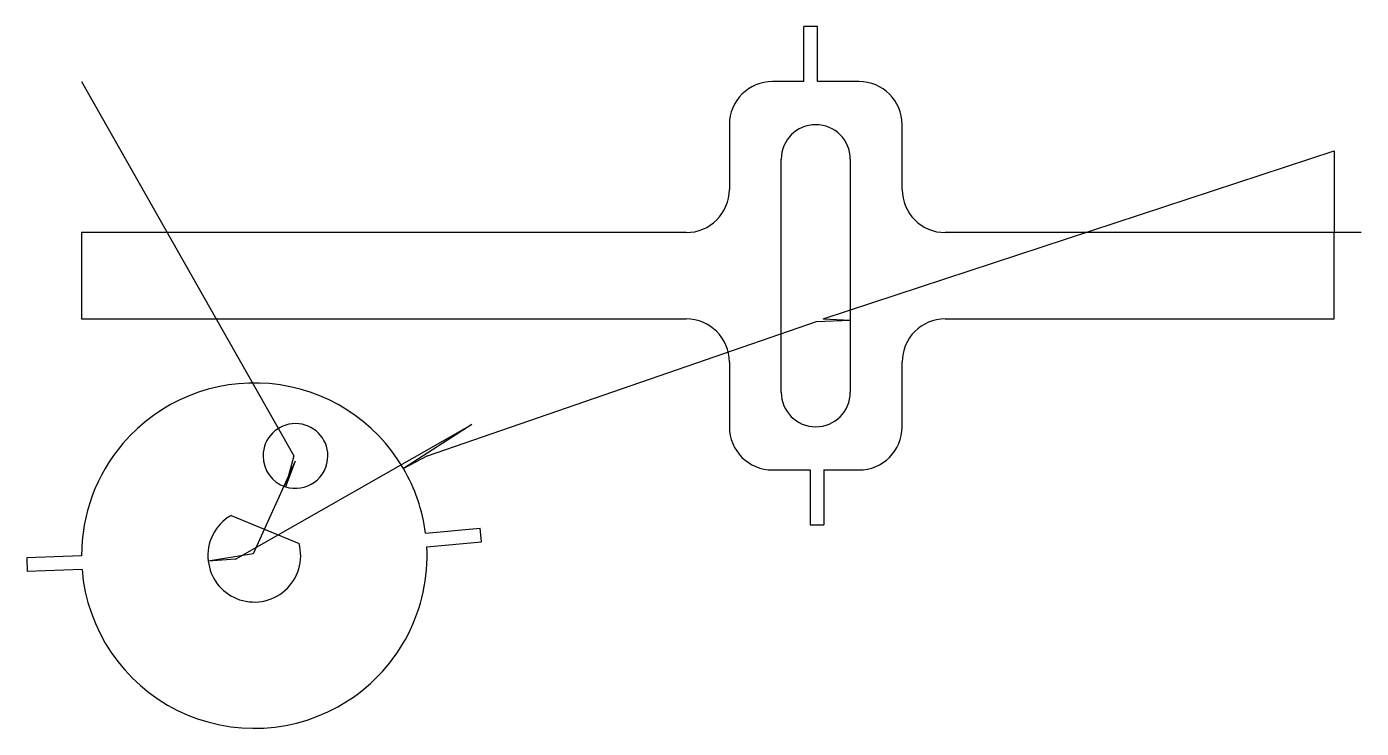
# Model space of a CAD drawing. Extents: x 0.9 to 3.33, y 0.53 to 1.81.
import ezdxf

# ---------------------------------------------------------------- set-up
doc = ezdxf.new("R2010")
doc.units = 0
doc.layers.get('0').update_dxf_attribs({"linetype": 'CONTINUOUS'})
for name, color, linetype in [('2', 7, 'CONTINUOUS'), ('3', 7, 'CONTINUOUS'), ('9', 7, 'CONTINUOUS')]:
    doc.layers.add(name, color=color, linetype=linetype)

msp = doc.modelspace()

# ---------------------------------------------------------------- linework, layer by layer
at = {"color": 0, "linetype": 'CONTINUOUS'}
for p, q in [((2.3419, 1.8087), (2.3169, 1.8087)), ((1, 1.7087), (1.3874, 1.0255)), ((2.3519, 1.2755), (3.2835, 1.5823)), ((1.6309, 1.0258), (2.3397, 1.2706)), ((1.2805, 0.8374), (1.7117, 1.083)), ((1.3893, 1.0161), (1.3127, 0.8471)), ((1.7291, 0.8692), (1.7268, 0.8941)), ((2.3282, 0.9), (2.3532, 0.9)), ((0.9001, 0.8396), (0.9011, 0.8146))]:
    msp.add_line(p, q, dxfattribs=at)
at = {"layer": '2', "color": 2, "linetype": 'CONTINUOUS'}
for p, q in [((2.3169, 1.7087), (2.3169, 1.8087)), ((2.3419, 1.7087), (2.3419, 1.8087)), ((2.3282, 1), (2.3282, 0.9)), ((2.3532, 1), (2.3532, 0.9)), ((1.6272, 0.8849), (1.7268, 0.8941)), ((1.6295, 0.86), (1.7291, 0.8692)), ((1, 0.8436), (0.9001, 0.8396)), ((1.001, 0.8186), (0.9011, 0.8146))]:
    msp.add_line(p, q, dxfattribs=at)
at = {"layer": '3', "color": 3, "linetype": 'CONTINUOUS'}
for p, q in [((2.3169, 1.7087), (2.2598, 1.7087)), ((2.4173, 1.7087), (2.3419, 1.7087)), ((2.1811, 1.6299), (2.1811, 1.5118)), ((2.4961, 1.5118), (2.4961, 1.6299)), ((2.2756, 1.1417), (2.2756, 1.5669)), ((2.4016, 1.5669), (2.4016, 1.2733)), ((1, 1.4331), (1, 1.2756)), ((2.1024, 1.4331), (1, 1.4331)), ((3.2835, 1.4331), (2.5748, 1.4331)), ((3.2835, 1.2756), (3.2835, 1.4331)), ((1, 1.2756), (2.1024, 1.2756)), ((2.4016, 1.2733), (2.4016, 1.1417)), ((2.5748, 1.2756), (3.2835, 1.2756)), ((2.1811, 1.1969), (2.1811, 1.0787)), ((2.4961, 1.0787), (2.4961, 1.1969)), ((2.2598, 1), (2.3282, 1)), ((2.3532, 1), (2.4173, 1)), ((1.2729, 0.9171), (1.3966, 0.866))]:
    msp.add_line(p, q, dxfattribs=at)
for centre, radius, start, end in [((2.2598, 1.6299), 0.0787, 90, 180), ((2.4173, 1.6299), 0.0787, 0, 90), ((2.3386, 1.5669), 0.063, 0, 180), ((2.1024, 1.5118), 0.0787, 270, 0), ((2.5748, 1.5118), 0.0787, 180, 270), ((2.1024, 1.1969), 0.0787, 0, 90), ((2.5748, 1.1969), 0.0787, 90, 180), ((1.315, 0.8437), 0.315, 30.301, 139.4858), ((2.3386, 1.1417), 0.063, 180, 0), ((1.3901, 1.0256), 0.0591, 0, 180), ((2.2598, 1.0787), 0.0787, 180, 270), ((2.4173, 1.0787), 0.0787, 270, 0), ((1.315, 0.8437), 0.315, 139.4858, 180.0206), ((1.3901, 1.0256), 0.0591, 180, 252), ((1.3901, 1.0256), 0.0591, 252, 0), ((1.315, 0.8437), 0.315, 7.5257, 30.301), ((1.315, 0.8437), 0.0846, 119.8025, 186.7552), ((1.315, 0.8437), 0.0846, 247.5517, 15.301), ((1.315, 0.8437), 0.315, 302.7042, 2.9779), ((1.315, 0.8437), 0.0846, 186.7552, 247.5517), ((1.315, 0.8437), 0.315, 184.5684, 302.7042)]:
    msp.add_arc(centre, radius, start, end, dxfattribs=at)
at = {"layer": '9', "color": 9, "linetype": 'CONTINUOUS'}
for p, q in [((3.2835, 1.5823), (3.2835, 1.4331)), ((3.3332, 1.4331), (3.2835, 1.4331)), ((2.3397, 1.2706), (2.4016, 1.2733)), ((2.3519, 1.2755), (2.4016, 1.2733)), ((1.7117, 1.083), (1.5869, 1.0026)), ((1.3874, 1.0255), (1.3719, 0.9695)), ((1.6309, 1.0258), (1.5869, 1.0026)), ((1.3893, 1.0161), (1.3719, 0.9695)), ((1.3127, 0.8471), (1.2309, 0.8337)), ((1.2805, 0.8374), (1.2309, 0.8337))]:
    msp.add_line(p, q, dxfattribs=at)

doc.saveas('drawing.dxf')
